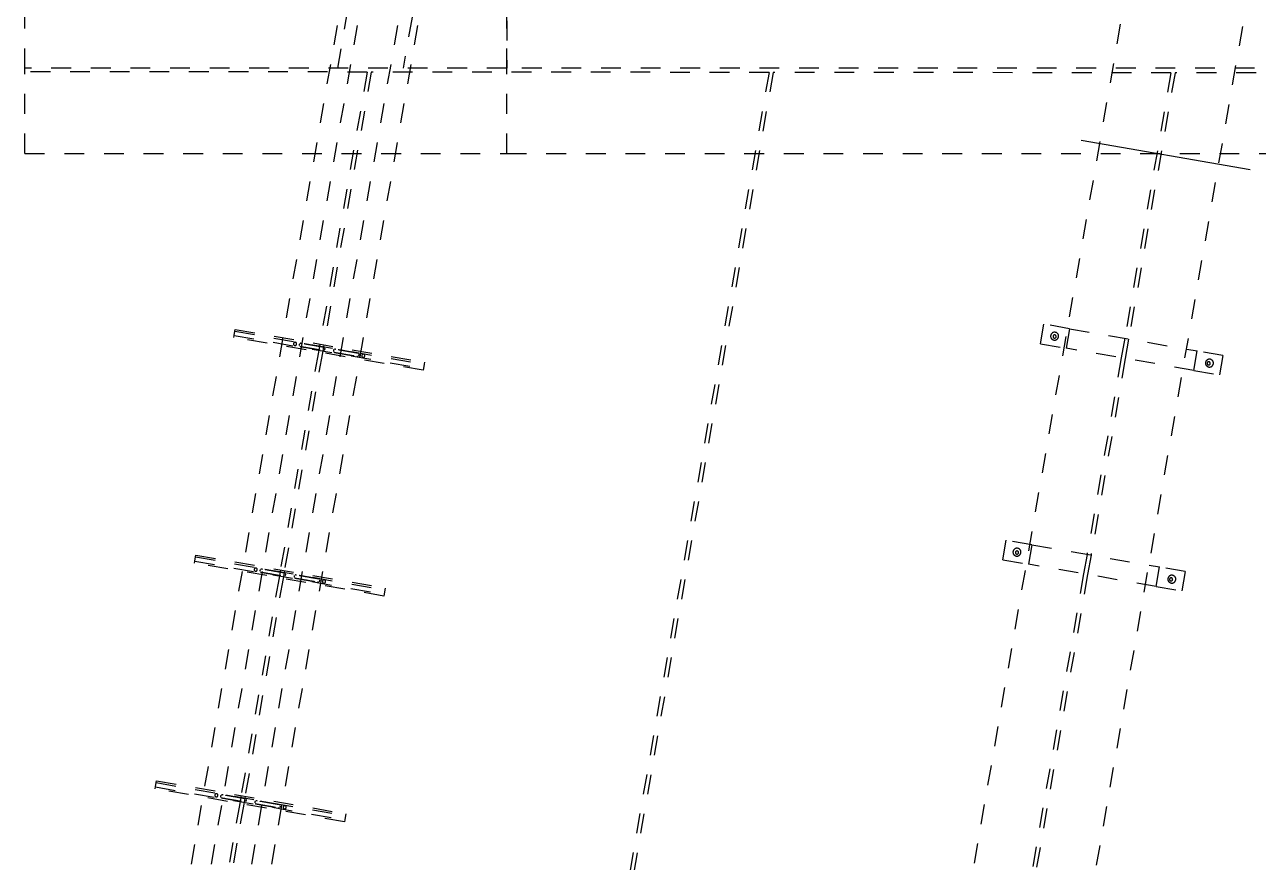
# Model space of a CAD drawing. Header units: metres. Extents: x 2 to 65, y 3 to 557.
# Drawn here: x 43.39 to 49.62, y 540.6 to 544.83 of the extents above; entities that cross this region are included whole.
import ezdxf

# ---------------------------------------------------------------- set-up
doc = ezdxf.new("R2010")
doc.units = ezdxf.units.M
doc.linetypes.add('JacobsDash', pattern=[0.0045, 0.003, -0.0015])
doc.layers.get('Defpoints').update_dxf_attribs({"color": 41})
for name, color, linetype, lineweight in [('A-ANNO-DIMS', 7, 'Continuous', 9), ('A-DETL', 7, 'Continuous', 13), ('A-GENM', 7, 'Continuous', 35), ('S-BEAM', 7, 'Continuous', 50), ('S-BEAM-HDLN', 7, 'JacobsDash', 18)]:
    doc.layers.add(name, color=color, linetype=linetype, lineweight=lineweight)
doc.styles.add('Arial Narrow_5', font='ARIALN.TTF', dxfattribs={"height": 0.25})
doc.dimstyles.new('Dimension_Standard_O__mm__2', dxfattribs={"dimscale": 0.3048, "dimtxt": 0.255858, "dimasz": 0.82021, "dimexe": 0.787402, "dimexo": 0.492126, "dimgap": 0.492126, "dimtad": 1, "dimdec": 0, "dimlfac": 1000, "dimzin": 0, "dimdsep": 46, "dimtxsty": 'Arial Narrow_5', "dimsah": 1, "dimcen": 0.09, "dimaunit": 1, "dimadec": 4, "dimazin": 0, "dimtfac": 1, "dimtdec": 4, "dimtix": 1, "dimtmove": 2, "dimatfit": 3, "dimfxl": 1, "dimtvp": 1, "dimtfill": 1, "dimtolj": 1, "dimtzin": 0, "dimlwd": 18, "dimlwe": 18, "dimarcsym": 2})

# ---------------------------------------------------------------- blocks, each defined once
blk = doc.blocks.new('11_GEN_BR08_Utilities_Support - 11_GEN_Type 4_Conduits-9349944-DRG-2873251 - SERVICE SUPPORT GENERAL ARRANGEMENT PLAN')
at = {"layer": 'A-GENM', "linetype": 'JacobsDash', "lineweight": 9}
for p, q in [((-0.485, 0.011), (-0.485, 0.0205)), ((-0.485, 0.0205), (0.485, 0.0205)), ((-0.485, -0.011), (-0.485, 0.011)), ((0.485, 0.011), (-0.485, 0.011)), ((0.485, 0.0205), (0.485, 0.011)), ((0.485, 0.011), (0.485, -0.011)), ((-0.485, -0.0205), (-0.485, -0.011)), ((0.485, -0.011), (-0.485, -0.011)), ((0.485, -0.0205), (-0.485, -0.0205)), ((0.485, -0.011), (0.485, -0.0205))]:
    blk.add_line(p, q, dxfattribs=at)
at = {"layer": 'A-GENM', "linetype": 'JacobsDash', "lineweight": 9, "flags": 128}
for points in [[(-0.0295, 0.008), (-0.0295, 0.008), (-0.0297, 0.008), (-0.0299, 0.008), (-0.0302, 0.008), (-0.0307, 0.008), (-0.0312, 0.008), (-0.0318, 0.008), (-0.0324, 0.008), (-0.0332, 0.008), (-0.0341, 0.008), (-0.035, 0.008), (-0.0361, 0.008), (-0.0372, 0.008), (-0.0384, 0.008), (-0.0396, 0.008), (-0.041, 0.008), (-0.0424, 0.008), (-0.0439, 0.008), (-0.0455, 0.008), (-0.0471, 0.008), (-0.0488, 0.008), (-0.0505, 0.008), (-0.0524, 0.008), (-0.0542, 0.008), (-0.0562, 0.008), (-0.0581, 0.008), (-0.0602, 0.008), (-0.0622, 0.008), (-0.0643, 0.008), (-0.0665, 0.008), (-0.0687, 0.008), (-0.0709, 0.008), (-0.0731, 0.008), (-0.0754, 0.008), (-0.0776, 0.008), (-0.0799, 0.008), (-0.0822, 0.008), (-0.0846, 0.008), (-0.0869, 0.008), (-0.0892, 0.008), (-0.0915, 0.008), (-0.0938, 0.008), (-0.0961, 0.008), (-0.0984, 0.008), (-0.1007, 0.008), (-0.1029, 0.008), (-0.1051, 0.008), (-0.1073, 0.008), (-0.1095, 0.008), (-0.1116, 0.008), (-0.1137, 0.008), (-0.1158, 0.008), (-0.1178, 0.008), (-0.1197, 0.008), (-0.1216, 0.008), (-0.1235, 0.008), (-0.1253, 0.008), (-0.127, 0.008), (-0.1287, 0.008), (-0.1303, 0.008), (-0.1318, 0.008), (-0.1333, 0.008), (-0.1347, 0.008), (-0.136, 0.008), (-0.1372, 0.008), (-0.1384, 0.008), (-0.1394, 0.008), (-0.1404, 0.008), (-0.1413, 0.008), (-0.1421, 0.008), (-0.1429, 0.008), (-0.1435, 0.008), (-0.1441, 0.008), (-0.1445, 0.008), (-0.1449, 0.008), (-0.1452, 0.008), (-0.1454, 0.008), (-0.1455, 0.008), (-0.1455, 0.008)], [(0.1455, 0.008), (0.1455, 0.008), (0.1453, 0.008), (0.1451, 0.008), (0.1448, 0.008), (0.1443, 0.008), (0.1438, 0.008), (0.1432, 0.008), (0.1426, 0.008), (0.1418, 0.008), (0.1409, 0.008), (0.14, 0.008), (0.1389, 0.008), (0.1378, 0.008), (0.1366, 0.008), (0.1354, 0.008), (0.134, 0.008), (0.1326, 0.008), (0.1311, 0.008), (0.1295, 0.008), (0.1279, 0.008), (0.1262, 0.008), (0.1245, 0.008), (0.1226, 0.008), (0.1208, 0.008), (0.1188, 0.008), (0.1169, 0.008), (0.1148, 0.008), (0.1128, 0.008), (0.1107, 0.008), (0.1085, 0.008), (0.1063, 0.008), (0.1041, 0.008), (0.1019, 0.008), (0.0996, 0.008), (0.0974, 0.008), (0.0951, 0.008), (0.0928, 0.008), (0.0904, 0.008), (0.0881, 0.008), (0.0858, 0.008), (0.0835, 0.008), (0.0812, 0.008), (0.0789, 0.008), (0.0766, 0.008), (0.0743, 0.008), (0.0721, 0.008), (0.0699, 0.008), (0.0677, 0.008), (0.0655, 0.008), (0.0634, 0.008), (0.0613, 0.008), (0.0592, 0.008), (0.0572, 0.008), (0.0553, 0.008), (0.0534, 0.008), (0.0515, 0.008), (0.0497, 0.008), (0.048, 0.008), (0.0463, 0.008), (0.0447, 0.008), (0.0432, 0.008), (0.0417, 0.008), (0.0403, 0.008), (0.039, 0.008), (0.0378, 0.008), (0.0366, 0.008), (0.0356, 0.008), (0.0346, 0.008), (0.0337, 0.008), (0.0329, 0.008), (0.0321, 0.008), (0.0315, 0.008), (0.0309, 0.008), (0.0305, 0.008), (0.0301, 0.008), (0.0298, 0.008), (0.0296, 0.008), (0.0295, 0.008), (0.0295, 0.008)], [(-0.1455, -0.008), (-0.1455, -0.008), (-0.1453, -0.008), (-0.1451, -0.008), (-0.1448, -0.008), (-0.1443, -0.008), (-0.1438, -0.008), (-0.1432, -0.008), (-0.1426, -0.008), (-0.1418, -0.008), (-0.1409, -0.008), (-0.14, -0.008), (-0.1389, -0.008), (-0.1378, -0.008), (-0.1366, -0.008), (-0.1354, -0.008), (-0.134, -0.008), (-0.1326, -0.008), (-0.1311, -0.008), (-0.1295, -0.008), (-0.1279, -0.008), (-0.1262, -0.008), (-0.1245, -0.008), (-0.1226, -0.008), (-0.1208, -0.008), (-0.1188, -0.008), (-0.1169, -0.008), (-0.1148, -0.008), (-0.1128, -0.008), (-0.1107, -0.008), (-0.1085, -0.008), (-0.1063, -0.008), (-0.1041, -0.008), (-0.1019, -0.008), (-0.0996, -0.008), (-0.0974, -0.008), (-0.0951, -0.008), (-0.0928, -0.008), (-0.0904, -0.008), (-0.0881, -0.008), (-0.0858, -0.008), (-0.0835, -0.008), (-0.0812, -0.008), (-0.0789, -0.008), (-0.0766, -0.008), (-0.0743, -0.008), (-0.0721, -0.008), (-0.0699, -0.008), (-0.0677, -0.008), (-0.0655, -0.008), (-0.0634, -0.008), (-0.0613, -0.008), (-0.0592, -0.008), (-0.0572, -0.008), (-0.0553, -0.008), (-0.0534, -0.008), (-0.0515, -0.008), (-0.0497, -0.008), (-0.048, -0.008), (-0.0463, -0.008), (-0.0447, -0.008), (-0.0432, -0.008), (-0.0417, -0.008), (-0.0403, -0.008), (-0.039, -0.008), (-0.0378, -0.008), (-0.0366, -0.008), (-0.0356, -0.008), (-0.0346, -0.008), (-0.0337, -0.008), (-0.0329, -0.008), (-0.0321, -0.008), (-0.0315, -0.008), (-0.0309, -0.008), (-0.0305, -0.008), (-0.0301, -0.008), (-0.0298, -0.008), (-0.0296, -0.008), (-0.0295, -0.008), (-0.0295, -0.008)], [(0.0295, -0.008), (0.0295, -0.008), (0.0297, -0.008), (0.0299, -0.008), (0.0302, -0.008), (0.0307, -0.008), (0.0312, -0.008), (0.0318, -0.008), (0.0324, -0.008), (0.0332, -0.008), (0.0341, -0.008), (0.035, -0.008), (0.0361, -0.008), (0.0372, -0.008), (0.0384, -0.008), (0.0396, -0.008), (0.041, -0.008), (0.0424, -0.008), (0.0439, -0.008), (0.0455, -0.008), (0.0471, -0.008), (0.0488, -0.008), (0.0505, -0.008), (0.0524, -0.008), (0.0542, -0.008), (0.0562, -0.008), (0.0581, -0.008), (0.0602, -0.008), (0.0622, -0.008), (0.0643, -0.008), (0.0665, -0.008), (0.0687, -0.008), (0.0709, -0.008), (0.0731, -0.008), (0.0754, -0.008), (0.0776, -0.008), (0.0799, -0.008), (0.0822, -0.008), (0.0846, -0.008), (0.0869, -0.008), (0.0892, -0.008), (0.0915, -0.008), (0.0938, -0.008), (0.0961, -0.008), (0.0984, -0.008), (0.1007, -0.008), (0.1029, -0.008), (0.1051, -0.008), (0.1073, -0.008), (0.1095, -0.008), (0.1116, -0.008), (0.1137, -0.008), (0.1158, -0.008), (0.1178, -0.008), (0.1197, -0.008), (0.1216, -0.008), (0.1235, -0.008), (0.1253, -0.008), (0.127, -0.008), (0.1287, -0.008), (0.1303, -0.008), (0.1318, -0.008), (0.1333, -0.008), (0.1347, -0.008), (0.136, -0.008), (0.1372, -0.008), (0.1384, -0.008), (0.1394, -0.008), (0.1404, -0.008), (0.1413, -0.008), (0.1421, -0.008), (0.1429, -0.008), (0.1435, -0.008), (0.1441, -0.008), (0.1445, -0.008), (0.1449, -0.008), (0.1452, -0.008), (0.1454, -0.008), (0.1455, -0.008), (0.1455, -0.008)]]:
    blk.add_lwpolyline(points, dxfattribs=at)
at = {"layer": 'A-GENM', "linetype": 'JacobsDash', "lineweight": 9}
for centre, start, end in [((-0.175, 0), 90, 270), ((-0.175, 0), 270, 90), ((-0.1455, 0), 150, 180), ((-0.1455, 0), 77.05931, 120), ((-0.0295, 0), 60, 117.72418), ((-0.0295, 0), 0, 30), ((-0.0295, 0), 330, 360), ((0.0295, 0), 150, 180), ((0.0295, 0), 77.05931, 120), ((0.1455, 0), 60, 117.72418), ((0.1455, 0), 0, 30), ((0.1455, 0), 330, 360), ((0.175, 0), 90, 270), ((0.175, 0), 270, 90), ((-0.1455, 0), 180, 210), ((-0.1455, 0), 240, 282.94069), ((-0.0295, 0), 242.27582, 300), ((0.0295, 0), 180, 210), ((0.0295, 0), 240, 282.94069), ((0.1455, 0), 242.27582, 300)]:
    blk.add_arc(centre, 0.008, start, end, dxfattribs=at)
blk = doc.blocks.new('11_GEN_BR08_Utilities_Support - 11_GEN_Type 4_Conduits-9349983-DRG-2873251 - SERVICE SUPPORT GENERAL ARRANGEMENT PLAN')
at = {"layer": 'A-GENM', "linetype": 'JacobsDash', "lineweight": 9}
for p, q in [((-0.485, 0.011), (-0.485, 0.0205)), ((-0.485, 0.0205), (0.485, 0.0205)), ((-0.485, -0.011), (-0.485, 0.011)), ((0.485, 0.011), (-0.485, 0.011)), ((0.485, 0.0205), (0.485, 0.011)), ((0.485, 0.011), (0.485, -0.011)), ((-0.485, -0.0205), (-0.485, -0.011)), ((0.485, -0.011), (-0.485, -0.011)), ((0.485, -0.0205), (-0.485, -0.0205)), ((0.485, -0.011), (0.485, -0.0205))]:
    blk.add_line(p, q, dxfattribs=at)
at = {"layer": 'A-GENM', "linetype": 'JacobsDash', "lineweight": 9, "flags": 128}
for points in [[(-0.0295, 0.008), (-0.0295, 0.008), (-0.0297, 0.008), (-0.0299, 0.008), (-0.0302, 0.008), (-0.0307, 0.008), (-0.0312, 0.008), (-0.0318, 0.008), (-0.0324, 0.008), (-0.0332, 0.008), (-0.0341, 0.008), (-0.035, 0.008), (-0.0361, 0.008), (-0.0372, 0.008), (-0.0384, 0.008), (-0.0396, 0.008), (-0.041, 0.008), (-0.0424, 0.008), (-0.0439, 0.008), (-0.0455, 0.008), (-0.0471, 0.008), (-0.0488, 0.008), (-0.0505, 0.008), (-0.0524, 0.008), (-0.0542, 0.008), (-0.0562, 0.008), (-0.0581, 0.008), (-0.0602, 0.008), (-0.0622, 0.008), (-0.0643, 0.008), (-0.0665, 0.008), (-0.0687, 0.008), (-0.0709, 0.008), (-0.0731, 0.008), (-0.0754, 0.008), (-0.0776, 0.008), (-0.0799, 0.008), (-0.0822, 0.008), (-0.0846, 0.008), (-0.0869, 0.008), (-0.0892, 0.008), (-0.0915, 0.008), (-0.0938, 0.008), (-0.0961, 0.008), (-0.0984, 0.008), (-0.1007, 0.008), (-0.1029, 0.008), (-0.1051, 0.008), (-0.1073, 0.008), (-0.1095, 0.008), (-0.1116, 0.008), (-0.1137, 0.008), (-0.1158, 0.008), (-0.1178, 0.008), (-0.1197, 0.008), (-0.1216, 0.008), (-0.1235, 0.008), (-0.1253, 0.008), (-0.127, 0.008), (-0.1287, 0.008), (-0.1303, 0.008), (-0.1318, 0.008), (-0.1333, 0.008), (-0.1347, 0.008), (-0.136, 0.008), (-0.1372, 0.008), (-0.1384, 0.008), (-0.1394, 0.008), (-0.1404, 0.008), (-0.1413, 0.008), (-0.1421, 0.008), (-0.1429, 0.008), (-0.1435, 0.008), (-0.1441, 0.008), (-0.1445, 0.008), (-0.1449, 0.008), (-0.1452, 0.008), (-0.1454, 0.008), (-0.1455, 0.008), (-0.1455, 0.008)], [(0.1455, 0.008), (0.1455, 0.008), (0.1453, 0.008), (0.1451, 0.008), (0.1448, 0.008), (0.1443, 0.008), (0.1438, 0.008), (0.1432, 0.008), (0.1426, 0.008), (0.1418, 0.008), (0.1409, 0.008), (0.14, 0.008), (0.1389, 0.008), (0.1378, 0.008), (0.1366, 0.008), (0.1354, 0.008), (0.134, 0.008), (0.1326, 0.008), (0.1311, 0.008), (0.1295, 0.008), (0.1279, 0.008), (0.1262, 0.008), (0.1245, 0.008), (0.1226, 0.008), (0.1208, 0.008), (0.1188, 0.008), (0.1169, 0.008), (0.1148, 0.008), (0.1128, 0.008), (0.1107, 0.008), (0.1085, 0.008), (0.1063, 0.008), (0.1041, 0.008), (0.1019, 0.008), (0.0996, 0.008), (0.0974, 0.008), (0.0951, 0.008), (0.0928, 0.008), (0.0904, 0.008), (0.0881, 0.008), (0.0858, 0.008), (0.0835, 0.008), (0.0812, 0.008), (0.0789, 0.008), (0.0766, 0.008), (0.0743, 0.008), (0.0721, 0.008), (0.0699, 0.008), (0.0677, 0.008), (0.0655, 0.008), (0.0634, 0.008), (0.0613, 0.008), (0.0592, 0.008), (0.0572, 0.008), (0.0553, 0.008), (0.0534, 0.008), (0.0515, 0.008), (0.0497, 0.008), (0.048, 0.008), (0.0463, 0.008), (0.0447, 0.008), (0.0432, 0.008), (0.0417, 0.008), (0.0403, 0.008), (0.039, 0.008), (0.0378, 0.008), (0.0366, 0.008), (0.0356, 0.008), (0.0346, 0.008), (0.0337, 0.008), (0.0329, 0.008), (0.0321, 0.008), (0.0315, 0.008), (0.0309, 0.008), (0.0305, 0.008), (0.0301, 0.008), (0.0298, 0.008), (0.0296, 0.008), (0.0295, 0.008), (0.0295, 0.008)], [(-0.1455, -0.008), (-0.1455, -0.008), (-0.1453, -0.008), (-0.1451, -0.008), (-0.1448, -0.008), (-0.1443, -0.008), (-0.1438, -0.008), (-0.1432, -0.008), (-0.1426, -0.008), (-0.1418, -0.008), (-0.1409, -0.008), (-0.14, -0.008), (-0.1389, -0.008), (-0.1378, -0.008), (-0.1366, -0.008), (-0.1354, -0.008), (-0.134, -0.008), (-0.1326, -0.008), (-0.1311, -0.008), (-0.1295, -0.008), (-0.1279, -0.008), (-0.1262, -0.008), (-0.1245, -0.008), (-0.1226, -0.008), (-0.1208, -0.008), (-0.1188, -0.008), (-0.1169, -0.008), (-0.1148, -0.008), (-0.1128, -0.008), (-0.1107, -0.008), (-0.1085, -0.008), (-0.1063, -0.008), (-0.1041, -0.008), (-0.1019, -0.008), (-0.0996, -0.008), (-0.0974, -0.008), (-0.0951, -0.008), (-0.0928, -0.008), (-0.0904, -0.008), (-0.0881, -0.008), (-0.0858, -0.008), (-0.0835, -0.008), (-0.0812, -0.008), (-0.0789, -0.008), (-0.0766, -0.008), (-0.0743, -0.008), (-0.0721, -0.008), (-0.0699, -0.008), (-0.0677, -0.008), (-0.0655, -0.008), (-0.0634, -0.008), (-0.0613, -0.008), (-0.0592, -0.008), (-0.0572, -0.008), (-0.0553, -0.008), (-0.0534, -0.008), (-0.0515, -0.008), (-0.0497, -0.008), (-0.048, -0.008), (-0.0463, -0.008), (-0.0447, -0.008), (-0.0432, -0.008), (-0.0417, -0.008), (-0.0403, -0.008), (-0.039, -0.008), (-0.0378, -0.008), (-0.0366, -0.008), (-0.0356, -0.008), (-0.0346, -0.008), (-0.0337, -0.008), (-0.0329, -0.008), (-0.0321, -0.008), (-0.0315, -0.008), (-0.0309, -0.008), (-0.0305, -0.008), (-0.0301, -0.008), (-0.0298, -0.008), (-0.0296, -0.008), (-0.0295, -0.008), (-0.0295, -0.008)], [(0.0295, -0.008), (0.0295, -0.008), (0.0297, -0.008), (0.0299, -0.008), (0.0302, -0.008), (0.0307, -0.008), (0.0312, -0.008), (0.0318, -0.008), (0.0324, -0.008), (0.0332, -0.008), (0.0341, -0.008), (0.035, -0.008), (0.0361, -0.008), (0.0372, -0.008), (0.0384, -0.008), (0.0396, -0.008), (0.041, -0.008), (0.0424, -0.008), (0.0439, -0.008), (0.0455, -0.008), (0.0471, -0.008), (0.0488, -0.008), (0.0505, -0.008), (0.0524, -0.008), (0.0542, -0.008), (0.0562, -0.008), (0.0581, -0.008), (0.0602, -0.008), (0.0622, -0.008), (0.0643, -0.008), (0.0665, -0.008), (0.0687, -0.008), (0.0709, -0.008), (0.0731, -0.008), (0.0754, -0.008), (0.0776, -0.008), (0.0799, -0.008), (0.0822, -0.008), (0.0846, -0.008), (0.0869, -0.008), (0.0892, -0.008), (0.0915, -0.008), (0.0938, -0.008), (0.0961, -0.008), (0.0984, -0.008), (0.1007, -0.008), (0.1029, -0.008), (0.1051, -0.008), (0.1073, -0.008), (0.1095, -0.008), (0.1116, -0.008), (0.1137, -0.008), (0.1158, -0.008), (0.1178, -0.008), (0.1197, -0.008), (0.1216, -0.008), (0.1235, -0.008), (0.1253, -0.008), (0.127, -0.008), (0.1287, -0.008), (0.1303, -0.008), (0.1318, -0.008), (0.1333, -0.008), (0.1347, -0.008), (0.136, -0.008), (0.1372, -0.008), (0.1384, -0.008), (0.1394, -0.008), (0.1404, -0.008), (0.1413, -0.008), (0.1421, -0.008), (0.1429, -0.008), (0.1435, -0.008), (0.1441, -0.008), (0.1445, -0.008), (0.1449, -0.008), (0.1452, -0.008), (0.1454, -0.008), (0.1455, -0.008), (0.1455, -0.008)]]:
    blk.add_lwpolyline(points, dxfattribs=at)
at = {"layer": 'A-GENM', "linetype": 'JacobsDash', "lineweight": 9}
for centre, start, end in [((-0.175, 0), 90, 270), ((-0.175, 0), 270, 90), ((-0.1455, 0), 150, 180), ((-0.1455, 0), 77.05931, 120), ((-0.0295, 0), 60, 117.72418), ((-0.0295, 0), 0, 30), ((-0.0295, 0), 330, 360), ((0.0295, 0), 150, 180), ((0.0295, 0), 77.05931, 120), ((0.1455, 0), 60, 117.72418), ((0.1455, 0), 0, 30), ((0.1455, 0), 330, 360), ((0.175, 0), 90, 270), ((0.175, 0), 270, 90), ((-0.1455, 0), 180, 210), ((-0.1455, 0), 240, 282.94069), ((-0.0295, 0), 242.27582, 300), ((0.0295, 0), 180, 210), ((0.0295, 0), 240, 282.94069), ((0.1455, 0), 242.27582, 300)]:
    blk.add_arc(centre, 0.008, start, end, dxfattribs=at)
blk = doc.blocks.new('11_GEN_BR08_Utilities_Support - 11_GEN_Type 4_Conduits-9350003-DRG-2873251 - SERVICE SUPPORT GENERAL ARRANGEMENT PLAN')
at = {"layer": 'A-GENM', "linetype": 'JacobsDash', "lineweight": 9}
for p, q in [((-0.485, 0.011), (-0.485, 0.0205)), ((-0.485, 0.0205), (0.485, 0.0205)), ((-0.485, -0.011), (-0.485, 0.011)), ((0.485, 0.011), (-0.485, 0.011)), ((0.485, 0.0205), (0.485, 0.011)), ((0.485, 0.011), (0.485, -0.011)), ((-0.485, -0.0205), (-0.485, -0.011)), ((0.485, -0.011), (-0.485, -0.011)), ((0.485, -0.0205), (-0.485, -0.0205)), ((0.485, -0.011), (0.485, -0.0205))]:
    blk.add_line(p, q, dxfattribs=at)
at = {"layer": 'A-GENM', "linetype": 'JacobsDash', "lineweight": 9, "flags": 128}
for points in [[(-0.0295, 0.008), (-0.0295, 0.008), (-0.0297, 0.008), (-0.0299, 0.008), (-0.0302, 0.008), (-0.0307, 0.008), (-0.0312, 0.008), (-0.0318, 0.008), (-0.0324, 0.008), (-0.0332, 0.008), (-0.0341, 0.008), (-0.035, 0.008), (-0.0361, 0.008), (-0.0372, 0.008), (-0.0384, 0.008), (-0.0396, 0.008), (-0.041, 0.008), (-0.0424, 0.008), (-0.0439, 0.008), (-0.0455, 0.008), (-0.0471, 0.008), (-0.0488, 0.008), (-0.0505, 0.008), (-0.0524, 0.008), (-0.0542, 0.008), (-0.0562, 0.008), (-0.0581, 0.008), (-0.0602, 0.008), (-0.0622, 0.008), (-0.0643, 0.008), (-0.0665, 0.008), (-0.0687, 0.008), (-0.0709, 0.008), (-0.0731, 0.008), (-0.0754, 0.008), (-0.0776, 0.008), (-0.0799, 0.008), (-0.0822, 0.008), (-0.0846, 0.008), (-0.0869, 0.008), (-0.0892, 0.008), (-0.0915, 0.008), (-0.0938, 0.008), (-0.0961, 0.008), (-0.0984, 0.008), (-0.1007, 0.008), (-0.1029, 0.008), (-0.1051, 0.008), (-0.1073, 0.008), (-0.1095, 0.008), (-0.1116, 0.008), (-0.1137, 0.008), (-0.1158, 0.008), (-0.1178, 0.008), (-0.1197, 0.008), (-0.1216, 0.008), (-0.1235, 0.008), (-0.1253, 0.008), (-0.127, 0.008), (-0.1287, 0.008), (-0.1303, 0.008), (-0.1318, 0.008), (-0.1333, 0.008), (-0.1347, 0.008), (-0.136, 0.008), (-0.1372, 0.008), (-0.1384, 0.008), (-0.1394, 0.008), (-0.1404, 0.008), (-0.1413, 0.008), (-0.1421, 0.008), (-0.1429, 0.008), (-0.1435, 0.008), (-0.1441, 0.008), (-0.1445, 0.008), (-0.1449, 0.008), (-0.1452, 0.008), (-0.1454, 0.008), (-0.1455, 0.008), (-0.1455, 0.008)], [(0.1455, 0.008), (0.1455, 0.008), (0.1453, 0.008), (0.1451, 0.008), (0.1448, 0.008), (0.1443, 0.008), (0.1438, 0.008), (0.1432, 0.008), (0.1426, 0.008), (0.1418, 0.008), (0.1409, 0.008), (0.14, 0.008), (0.1389, 0.008), (0.1378, 0.008), (0.1366, 0.008), (0.1354, 0.008), (0.134, 0.008), (0.1326, 0.008), (0.1311, 0.008), (0.1295, 0.008), (0.1279, 0.008), (0.1262, 0.008), (0.1245, 0.008), (0.1226, 0.008), (0.1208, 0.008), (0.1188, 0.008), (0.1169, 0.008), (0.1148, 0.008), (0.1128, 0.008), (0.1107, 0.008), (0.1085, 0.008), (0.1063, 0.008), (0.1041, 0.008), (0.1019, 0.008), (0.0996, 0.008), (0.0974, 0.008), (0.0951, 0.008), (0.0928, 0.008), (0.0904, 0.008), (0.0881, 0.008), (0.0858, 0.008), (0.0835, 0.008), (0.0812, 0.008), (0.0789, 0.008), (0.0766, 0.008), (0.0743, 0.008), (0.0721, 0.008), (0.0699, 0.008), (0.0677, 0.008), (0.0655, 0.008), (0.0634, 0.008), (0.0613, 0.008), (0.0592, 0.008), (0.0572, 0.008), (0.0553, 0.008), (0.0534, 0.008), (0.0515, 0.008), (0.0497, 0.008), (0.048, 0.008), (0.0463, 0.008), (0.0447, 0.008), (0.0432, 0.008), (0.0417, 0.008), (0.0403, 0.008), (0.039, 0.008), (0.0378, 0.008), (0.0366, 0.008), (0.0356, 0.008), (0.0346, 0.008), (0.0337, 0.008), (0.0329, 0.008), (0.0321, 0.008), (0.0315, 0.008), (0.0309, 0.008), (0.0305, 0.008), (0.0301, 0.008), (0.0298, 0.008), (0.0296, 0.008), (0.0295, 0.008), (0.0295, 0.008)], [(-0.1455, -0.008), (-0.1455, -0.008), (-0.1453, -0.008), (-0.1451, -0.008), (-0.1448, -0.008), (-0.1443, -0.008), (-0.1438, -0.008), (-0.1432, -0.008), (-0.1426, -0.008), (-0.1418, -0.008), (-0.1409, -0.008), (-0.14, -0.008), (-0.1389, -0.008), (-0.1378, -0.008), (-0.1366, -0.008), (-0.1354, -0.008), (-0.134, -0.008), (-0.1326, -0.008), (-0.1311, -0.008), (-0.1295, -0.008), (-0.1279, -0.008), (-0.1262, -0.008), (-0.1245, -0.008), (-0.1226, -0.008), (-0.1208, -0.008), (-0.1188, -0.008), (-0.1169, -0.008), (-0.1148, -0.008), (-0.1128, -0.008), (-0.1107, -0.008), (-0.1085, -0.008), (-0.1063, -0.008), (-0.1041, -0.008), (-0.1019, -0.008), (-0.0996, -0.008), (-0.0974, -0.008), (-0.0951, -0.008), (-0.0928, -0.008), (-0.0904, -0.008), (-0.0881, -0.008), (-0.0858, -0.008), (-0.0835, -0.008), (-0.0812, -0.008), (-0.0789, -0.008), (-0.0766, -0.008), (-0.0743, -0.008), (-0.0721, -0.008), (-0.0699, -0.008), (-0.0677, -0.008), (-0.0655, -0.008), (-0.0634, -0.008), (-0.0613, -0.008), (-0.0592, -0.008), (-0.0572, -0.008), (-0.0553, -0.008), (-0.0534, -0.008), (-0.0515, -0.008), (-0.0497, -0.008), (-0.048, -0.008), (-0.0463, -0.008), (-0.0447, -0.008), (-0.0432, -0.008), (-0.0417, -0.008), (-0.0403, -0.008), (-0.039, -0.008), (-0.0378, -0.008), (-0.0366, -0.008), (-0.0356, -0.008), (-0.0346, -0.008), (-0.0337, -0.008), (-0.0329, -0.008), (-0.0321, -0.008), (-0.0315, -0.008), (-0.0309, -0.008), (-0.0305, -0.008), (-0.0301, -0.008), (-0.0298, -0.008), (-0.0296, -0.008), (-0.0295, -0.008), (-0.0295, -0.008)], [(0.0295, -0.008), (0.0295, -0.008), (0.0297, -0.008), (0.0299, -0.008), (0.0302, -0.008), (0.0307, -0.008), (0.0312, -0.008), (0.0318, -0.008), (0.0324, -0.008), (0.0332, -0.008), (0.0341, -0.008), (0.035, -0.008), (0.0361, -0.008), (0.0372, -0.008), (0.0384, -0.008), (0.0396, -0.008), (0.041, -0.008), (0.0424, -0.008), (0.0439, -0.008), (0.0455, -0.008), (0.0471, -0.008), (0.0488, -0.008), (0.0505, -0.008), (0.0524, -0.008), (0.0542, -0.008), (0.0562, -0.008), (0.0581, -0.008), (0.0602, -0.008), (0.0622, -0.008), (0.0643, -0.008), (0.0665, -0.008), (0.0687, -0.008), (0.0709, -0.008), (0.0731, -0.008), (0.0754, -0.008), (0.0776, -0.008), (0.0799, -0.008), (0.0822, -0.008), (0.0846, -0.008), (0.0869, -0.008), (0.0892, -0.008), (0.0915, -0.008), (0.0938, -0.008), (0.0961, -0.008), (0.0984, -0.008), (0.1007, -0.008), (0.1029, -0.008), (0.1051, -0.008), (0.1073, -0.008), (0.1095, -0.008), (0.1116, -0.008), (0.1137, -0.008), (0.1158, -0.008), (0.1178, -0.008), (0.1197, -0.008), (0.1216, -0.008), (0.1235, -0.008), (0.1253, -0.008), (0.127, -0.008), (0.1287, -0.008), (0.1303, -0.008), (0.1318, -0.008), (0.1333, -0.008), (0.1347, -0.008), (0.136, -0.008), (0.1372, -0.008), (0.1384, -0.008), (0.1394, -0.008), (0.1404, -0.008), (0.1413, -0.008), (0.1421, -0.008), (0.1429, -0.008), (0.1435, -0.008), (0.1441, -0.008), (0.1445, -0.008), (0.1449, -0.008), (0.1452, -0.008), (0.1454, -0.008), (0.1455, -0.008), (0.1455, -0.008)]]:
    blk.add_lwpolyline(points, dxfattribs=at)
at = {"layer": 'A-GENM', "linetype": 'JacobsDash', "lineweight": 9}
for centre, start, end in [((-0.175, 0), 90, 270), ((-0.175, 0), 270, 90), ((-0.1455, 0), 150, 180), ((-0.1455, 0), 77.05931, 120), ((-0.0295, 0), 60, 117.72418), ((-0.0295, 0), 0, 30), ((-0.0295, 0), 330, 360), ((0.0295, 0), 150, 180), ((0.0295, 0), 77.05931, 120), ((0.1455, 0), 60, 117.72418), ((0.1455, 0), 0, 30), ((0.1455, 0), 330, 360), ((0.175, 0), 90, 270), ((0.175, 0), 270, 90), ((-0.1455, 0), 180, 210), ((-0.1455, 0), 240, 282.94069), ((-0.0295, 0), 242.27582, 300), ((0.0295, 0), 180, 208.62189), ((0.0295, 0), 240, 282.94069), ((0.1455, 0), 242.27582, 300)]:
    blk.add_arc(centre, 0.008, start, end, dxfattribs=at)
blk = doc.blocks.new('11_GEN_559od Pipe_Support - 11_GEN_610 drain pipe COMMS-9350945-DRG-2873251 - SERVICE SUPPORT GENERAL ARRANGEMENT PLAN')
at = {"layer": 'A-GENM', "linetype": 'JacobsDash', "lineweight": 9}
for p, q in [((-0.459, -0.0518), (-0.459, 0.0482)), ((-0.3271, 0.0482), (-0.459, 0.0482)), ((-0.3271, 0.0482), (0.3271, 0.0482)), ((-0.3271, 0.0482), (-0.3271, -0.0518)), ((0.3271, -0.0518), (0.3271, 0.0482)), ((0.459, 0.0482), (0.3271, 0.0482)), ((0.459, 0.0482), (0.459, -0.0518)), ((-0.459, -0.0518), (-0.3271, -0.0518)), ((0.3271, -0.0518), (-0.3271, -0.0518)), ((0.3271, -0.0518), (0.459, -0.0518))]:
    blk.add_line(p, q, dxfattribs=at)
for centre, radius, start, end in [((-0.3985, -0.0018), 0.02, 90, 270), ((-0.395, 0), 0.008, 90, 270), ((-0.3985, -0.0018), 0.02, 270, 90), ((-0.395, 0), 0.008, 270, 90), ((0.3955, -0.0018), 0.02, 90, 270), ((0.395, 0), 0.008, 90, 270), ((0.395, 0), 0.008, 270, 90), ((0.3955, -0.0018), 0.02, 270, 90)]:
    blk.add_arc(centre, radius, start, end, dxfattribs=at)
blk = doc.blocks.new('06_SFR_GCT_Girder_SuperT_BR08Edge_CS - Super T - 1815-6270606-DRG-2873251 - SERVICE SUPPORT GENERAL ARRANGEMENT PLAN')
at = {"layer": 'S-BEAM', "color": 252, "linetype": 'JacobsDash', "lineweight": 9, "true_color": 0x888888}
for p, q in [((-1113.445, 544.5902), (-1113.6791, 543.246)), ((-1111.4358, 544.5887), (-1113.445, 544.5902)), ((-1113.6963, 543.1475), (-1113.8692, 542.1549)), ((-1113.8864, 542.0564), (-1114.2128, 540.1828))]:
    blk.add_line(p, q, dxfattribs=at)
at = {"layer": 'S-BEAM-HDLN', "color": 252, "lineweight": 9, "true_color": 0x888888}
for p, q in [((-1113.6792, 543.2459), (-1113.6963, 543.1475)), ((-1113.8692, 542.1548), (-1113.8864, 542.0564))]:
    blk.add_line(p, q, dxfattribs=at)
blk = doc.blocks.new('06_SFR_GCT_Girder_SuperT_BR08Edge_CS - Super T - 1815-6270390-DRG-2873251 - SERVICE SUPPORT GENERAL ARRANGEMENT PLAN')
at = {"layer": 'S-BEAM', "color": 252, "linetype": 'JacobsDash', "lineweight": 9, "true_color": 0x888888}
for p, q in [((-1115.4748, 544.5921), (-1121.647, 509.1638)), ((-1113.4656, 544.5906), (-1115.4748, 544.5921)), ((-1113.4656, 544.5906), (-1113.6992, 543.2495)), ((-1113.7164, 543.151), (-1113.8893, 542.1584)), ((-1113.9065, 542.0599), (-1114.2329, 540.1863))]:
    blk.add_line(p, q, dxfattribs=at)
at = {"layer": 'S-BEAM-HDLN', "color": 252, "lineweight": 9, "true_color": 0x888888}
for p, q in [((-1113.6992, 543.2495), (-1113.7164, 543.151)), ((-1113.8893, 542.1583), (-1113.9065, 542.0599))]:
    blk.add_line(p, q, dxfattribs=at)
blk = doc.blocks.new('06_SFR_GCT_Girder_SuperT_BR08Edge_CS - Super T - 1815-6270051-DRG-2873251 - SERVICE SUPPORT GENERAL ARRANGEMENT PLAN')
at = {"layer": 'S-BEAM', "color": 252, "linetype": 'JacobsDash', "lineweight": 9, "true_color": 0x888888}
for p, q in [((-1115.4954, 544.5925), (-1121.6676, 509.1642)), ((-1117.5045, 544.594), (-1117.7445, 543.2169)), ((-1115.4954, 544.5925), (-1117.5045, 544.594)), ((-1117.7515, 543.1765), (-1117.9431, 542.077)), ((-1117.9501, 542.0366), (-1118.1417, 540.9369)), ((-1118.1487, 540.8965), (-1118.3403, 539.7969))]:
    blk.add_line(p, q, dxfattribs=at)
at = {"layer": 'S-BEAM-HDLN', "color": 252, "lineweight": 9, "true_color": 0x888888}
for p, q in [((-1117.7445, 543.2168), (-1117.7515, 543.1765)), ((-1117.9431, 542.0769), (-1117.9501, 542.0366)), ((-1118.1417, 540.9369), (-1118.1487, 540.8966))]:
    blk.add_line(p, q, dxfattribs=at)
blk = doc.blocks.new('06_SFR_GCT_Girder_SuperT_BR08Edge_CS - Super T - 1815-6269797-DRG-2873251 - SERVICE SUPPORT GENERAL ARRANGEMENT PLAN')
at = {"layer": 'S-BEAM', "color": 252, "linetype": 'JacobsDash', "lineweight": 9, "true_color": 0x888888}
for p, q in [((-1117.5252, 544.5945), (-1119.5343, 544.596)), ((-1117.5252, 544.5945), (-1117.7646, 543.2204)), ((-1117.7716, 543.18), (-1117.9632, 542.0805)), ((-1117.9702, 542.0401), (-1118.1618, 540.9404)), ((-1118.1688, 540.9), (-1118.3604, 539.8004))]:
    blk.add_line(p, q, dxfattribs=at)
at = {"layer": 'S-BEAM-HDLN', "color": 252, "lineweight": 9, "true_color": 0x888888}
for p, q in [((-1117.7646, 543.2203), (-1117.7716, 543.18)), ((-1117.9632, 542.0804), (-1117.9702, 542.0401)), ((-1118.1618, 540.9404), (-1118.1688, 540.9001))]:
    blk.add_line(p, q, dxfattribs=at)
blk = doc.blocks.new('DIMBLOCK17-DRG-2873251 - SERVICE SUPPORT GENERAL ARRANGEMENT PLAN')
at = {"layer": 'A-ANNO-DIMS', "color": 0, "lineweight": 18, "transparency": 16777216}
for p, q in [((52.4175, 543.3015), (51.8174, 543.4061)), ((52.0109, 543.1186), (49.0848, 526.3229)), ((46.4081, 510.9588), (48.6603, 523.8862)), ((46.7289, 510.6492), (46.1288, 510.7537))]:
    blk.add_line(p, q, dxfattribs=at)
at = {"layer": 'A-ANNO-DIMS', "color": 0, "transparency": 16777216}
for points in [[(51.9699, 543.1258), (52.052, 543.1115), (52.0538, 543.3649)], [(46.3671, 510.966), (46.4492, 510.9517), (46.3652, 510.7125)]]:
    blk.add_solid(points, dxfattribs=at)
at = {"layer": 'Defpoints', "color": 0, "transparency": 16777216}
for p in [(52.5652, 543.2758), (46.3652, 510.7125), (46.8766, 510.6234)]:
    blk.add_point(p, dxfattribs=at)
at = {"layer": 'A-ANNO-DIMS', "color": 0, "lineweight": 18, "transparency": 16777216, "insert": (48.1802, 523.887), "char_height": 0.25, "width": 2.636553, "attachment_point": 1, "rotation": 80.11728, "line_spacing_factor": 0.974696, "style": 'Arial Narrow_5', "bg_fill": 3, "box_fill_scale": 1.1, "bg_fill_color": 256, "bg_fill_true_color": 13158600, "bg_fill_transparency": 0}
blk.add_mtext('\\A1;2000 MAX CTRS', dxfattribs=at)

msp = doc.modelspace()

# ---------------------------------------------------------------- linework, layer by layer
at = {"layer": 'A-DETL', "color": 32, "linetype": 'JacobsDash', "lineweight": 9, "true_color": 0xcc6600}
for p, q in [((45.3132, 546.8005), (38.0828, 505.2986)), ((45.4147, 546.8005), (38.1843, 505.2986)), ((45.6177, 546.8005), (38.3874, 505.2986)), ((45.7192, 546.8005), (38.4889, 505.2986))]:
    msp.add_line(p, q, dxfattribs=at)
at = {"layer": 'A-DETL', "color": 164, "linetype": 'JacobsDash', "lineweight": 9, "true_color": 0x002699}
for p, q in [((49.2678, 546.8057), (42.0365, 505.2986)), ((49.8851, 546.7954), (42.6557, 505.2986))]:
    msp.add_line(p, q, dxfattribs=at)
at = {"layer": 'A-DETL', "color": 7, "lineweight": 9, "true_color": 0xffffff}
msp.add_line((48.7271, 544.2503), (49.5812, 544.1015), dxfattribs=at)
at = {"layer": 'S-BEAM', "color": 252, "linetype": 'JacobsDash', "lineweight": 9, "true_color": 0x888888}
for p, q in [((43.3924, 544.6136), (43.3924, 546.0536)), ((44.9731, 544.6136), (45.224, 546.0536)), ((45.5539, 546.0536), (45.303, 544.6136)), ((45.8261, 544.6136), (45.8261, 546.0536)), ((45.8261, 546.0536), (45.8261, 544.6136)), ((43.3924, 544.1836), (43.3924, 544.6136)), ((45.8261, 544.6136), (43.3924, 544.6136)), ((45.8261, 544.1836), (45.8261, 544.6136)), ((57.6029, 544.6136), (45.8261, 544.6136)), ((45.8261, 544.1836), (45.8261, 544.6136)), ((43.3924, 544.1836), (45.8251, 544.1836)), ((45.8251, 544.1836), (45.8261, 544.1836)), ((45.8261, 544.1836), (57.6024, 544.1836)), ((45.8261, 544.1836), (45.8261, 544.1836))]:
    msp.add_line(p, q, dxfattribs=at)

# ---------------------------------------------------------------- block references
at = {"layer": 'A-GENM', "linetype": 'JacobsDash', "lineweight": 9}
for name, p, rotation in [('11_GEN_559od Pipe_Support - 11_GEN_610 drain pipe COMMS-9350945-DRG-2873251 - SERVICE SUPPORT GENERAL ARRANGEMENT PLAN', (48.9825, 543.1908), 170.1172754219587), ('11_GEN_BR08_Utilities_Support - 11_GEN_Type 4_Conduits-9350003-DRG-2873251 - SERVICE SUPPORT GENERAL ARRANGEMENT PLAN', (44.9296, 543.1913), 170.1172754235398), ('11_GEN_559od Pipe_Support - 11_GEN_610 drain pipe COMMS-9350945-DRG-2873251 - SERVICE SUPPORT GENERAL ARRANGEMENT PLAN', (48.7924, 542.0997), 170.1172754219587), ('11_GEN_BR08_Utilities_Support - 11_GEN_Type 4_Conduits-9349983-DRG-2873251 - SERVICE SUPPORT GENERAL ARRANGEMENT PLAN', (44.731, 542.0513), 170.1172754235398), ('11_GEN_BR08_Utilities_Support - 11_GEN_Type 4_Conduits-9349944-DRG-2873251 - SERVICE SUPPORT GENERAL ARRANGEMENT PLAN', (44.5324, 540.9113), 170.1172754235398)]:
    msp.add_blockref(name, p, dxfattribs=dict(at, rotation=rotation))
at = {"layer": 'S-BEAM-HDLN', "color": 252, "lineweight": 9, "true_color": 0x888888}
for name in ['06_SFR_GCT_Girder_SuperT_BR08Edge_CS - Super T - 1815-6269797-DRG-2873251 - SERVICE SUPPORT GENERAL ARRANGEMENT PLAN', '06_SFR_GCT_Girder_SuperT_BR08Edge_CS - Super T - 1815-6270051-DRG-2873251 - SERVICE SUPPORT GENERAL ARRANGEMENT PLAN', '06_SFR_GCT_Girder_SuperT_BR08Edge_CS - Super T - 1815-6270390-DRG-2873251 - SERVICE SUPPORT GENERAL ARRANGEMENT PLAN', '06_SFR_GCT_Girder_SuperT_BR08Edge_CS - Super T - 1815-6270606-DRG-2873251 - SERVICE SUPPORT GENERAL ARRANGEMENT PLAN']:
    msp.add_blockref(name, (1162.6465, 0), dxfattribs=at)

# ---------------------------------------------------------------- next in the draw order: dimensions: what is measured, and where the dimension line sits
at = {"layer": 'A-ANNO-DIMS', "lineweight": 18}
dim = msp.add_linear_dim(base=(46.3652, 510.7125), p1=(52.5652, 543.2758), p2=(46.8766, 510.6234), angle=80.11728, text='2000 MAX CTRS', dimstyle='Dimension_Standard_O__mm__2', override={"dimpost": '<>', "dimfxl": 33.144202}, dxfattribs=at)
dim.commit()
dim.dimension.update_dxf_attribs({"geometry": 'DIMBLOCK17-DRG-2873251 - SERVICE SUPPORT GENERAL ARRANGEMENT PLAN', "text_midpoint": (48.5707, 525.1571), "dimtype": 160, "text_rotation": 80.11728})

doc.saveas('drawing.dxf')
